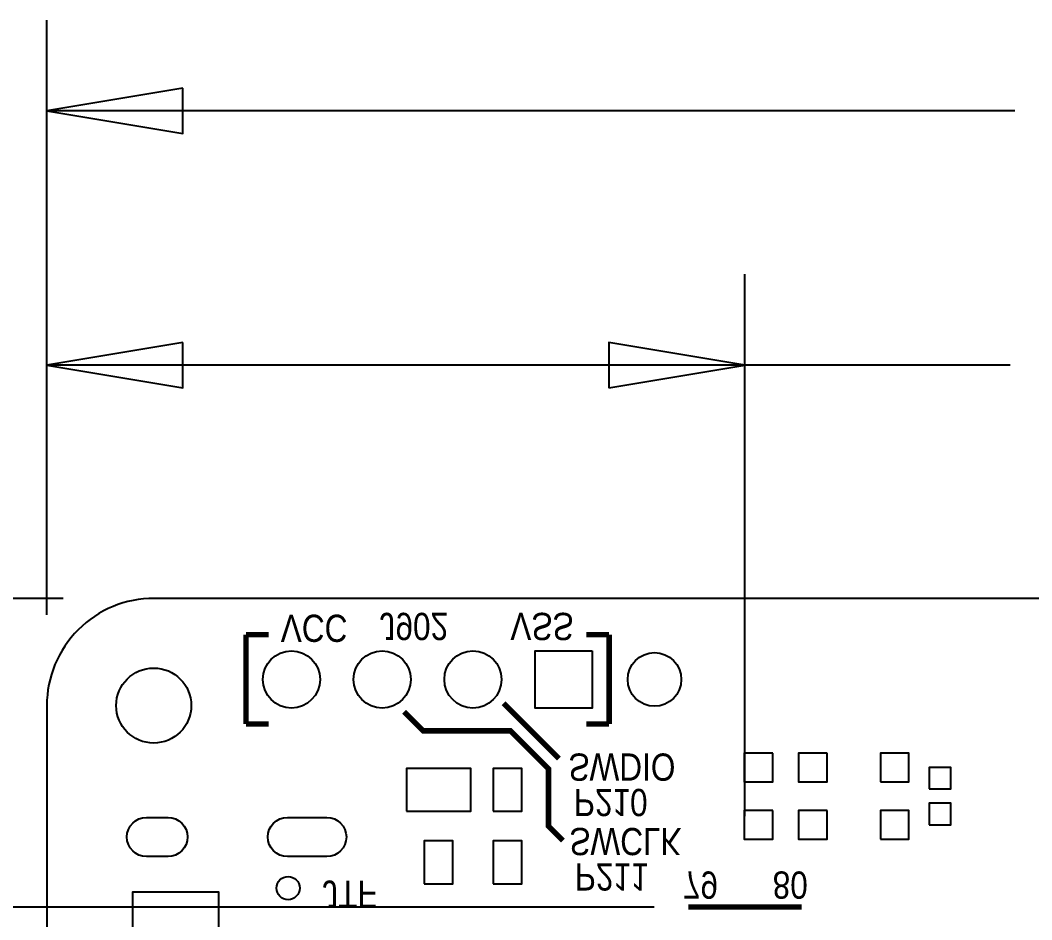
# Model space of a CAD drawing. Extents: x -25 to 108, y -8 to 51.
# Drawn here: x -0.74 to 27.57, y 26 to 51.18 of the extents above; entities that cross this region are included whole.
import ezdxf

# ---------------------------------------------------------------- set-up
doc = ezdxf.new("R2010")
doc.units = 0
for name, color, linetype in [('BG_ASSEMBLY_NOTES', 71, 'CONTINUOUS'), ('BG_OUTLINE', 1, 'CONTINUOUS'), ('BG_SILKBOTTOM20240221', 40, 'CONTINUOUS'), ('PIN_BOTTOM', 202, 'CONTINUOUS')]:
    doc.layers.add(name, color=color, linetype=linetype)

msp = doc.modelspace()

# ---------------------------------------------------------------- linework, layer by layer
at = {"layer": 'BG_ASSEMBLY_NOTES'}
for points in [[(0.007874, 34.539936), (0.007874, 51.181)], [(3.817874, 49.276), (0.007874, 48.641), (3.817874, 48.006), (3.817874, 49.276)], [(27.09545, 48.641), (0.007874, 48.641)], [(0.007874, 34.539936), (0.007874, 44.069)], [(19.543014, 28.90012), (19.543014, 44.069)], [(3.817874, 42.164), (0.007874, 41.529), (3.817874, 40.894), (3.817874, 42.164)], [(15.733014, 40.894), (19.543014, 41.529), (15.733014, 42.164), (15.733014, 40.894)], [(19.543014, 41.529), (0.007874, 41.529)], [(26.96845, 41.529), (19.543014, 41.529)], [(0.467868, 34.99993), (-20.701, 34.99993)], [(0.467868, 34.99993), (-12.319, 34.99993)], [(17.003014, 26.36012), (-12.319, 26.36012)]]:
    msp.add_lwpolyline(points, dxfattribs=at)
at = {"layer": 'BG_OUTLINE'}
msp.add_lwpolyline([(0.007874, 2.999994, 0.414214), (3.007868, 0), (88.507824, 0, 0.414214), (91.507818, 2.999994), (91.507818, 10.500106), (84.807806, 10.500106), (84.807806, 24.500078), (91.507818, 24.500078), (91.507818, 31.999936, 0.414214), (88.507824, 34.99993), (3.007868, 34.99993, 0.414214), (0.007874, 31.999936), (0.007874, 3.999992)], format="xyb", close=True, dxfattribs=at)
at = {"layer": 'BG_SILKBOTTOM20240221', "const_width": 0.1524}
for points in [[(5.58292, 33.980628), (5.58292, 31.48076)], [(6.21792, 33.980628), (5.58292, 33.980628)], [(15.74292, 33.980628), (15.10792, 33.980628)], [(15.74292, 31.48076), (15.74292, 33.980628)], [(14.3383, 30.5181), (12.7889, 32.0675)], [(10.0076, 31.8262), (10.541, 31.2928), (12.9794, 31.2928), (14.0462, 30.226), (14.0462, 28.6258), (14.4526, 28.2194)], [(5.58292, 31.48076), (6.21792, 31.48076)], [(15.10792, 31.48076), (15.74292, 31.48076)], [(17.958054, 26.36012), (21.127974, 26.36012)]]:
    msp.add_lwpolyline(points, dxfattribs=at)
at = {"layer": 'PIN_BOTTOM'}
for points in [[(15.272893, 33.530667), (15.272893, 31.930721), (13.672947, 31.930721), (13.672947, 33.530667)], [(20.323048, 30.66415), (19.522948, 30.66415), (19.522948, 29.86405), (20.323048, 29.86405)], [(21.847048, 30.66415), (21.046948, 30.66415), (21.046948, 29.86405), (21.847048, 29.86405)], [(23.332948, 29.86405), (24.133048, 29.86405), (24.133048, 30.66415), (23.332948, 30.66415)], [(10.068687, 29.041852), (11.868785, 29.041852), (11.868785, 30.241748), (10.068687, 30.241748)], [(12.499086, 29.041852), (13.299186, 29.041852), (13.299186, 30.241748), (12.499086, 30.241748)], [(24.703278, 29.664152), (25.302718, 29.664152), (25.302718, 30.263592), (24.703278, 30.263592)], [(24.703278, 28.664408), (25.302718, 28.664408), (25.302718, 29.263848), (24.703278, 29.263848)], [(20.323048, 29.06395), (19.522948, 29.06395), (19.522948, 28.26385), (20.323048, 28.26385)], [(21.847048, 29.06395), (21.046948, 29.06395), (21.046948, 28.26385), (21.847048, 28.26385)], [(23.332948, 28.26385), (24.133048, 28.26385), (24.133048, 29.06395), (23.332948, 29.06395)], [(10.568686, 27.009852), (11.368786, 27.009852), (11.368786, 28.209748), (10.568686, 28.209748)], [(12.499086, 27.009852), (13.299186, 27.009852), (13.299186, 28.209748), (12.499086, 28.209748)], [(2.405126, 25.25014), (4.818126, 25.25014), (4.818126, 26.77414), (2.405126, 26.77414)]]:
    msp.add_lwpolyline(points, close=True, dxfattribs=at)
for points in [[(3.399028, 27.770582), (2.799588, 27.770582, -1), (2.799588, 28.870402), (3.399028, 28.870402, -1)], [(7.840218, 27.770582), (6.740398, 27.770582, -1), (6.740398, 28.870402), (7.840218, 28.870402, -1)]]:
    msp.add_lwpolyline(points, format="xyb", close=True, dxfattribs=at)
for centre, radius in [((6.85292, 32.730694), 0.799973), ((9.39292, 32.730694), 0.799973), ((11.93292, 32.730694), 0.799973), ((17.01292, 32.730694), 0.750062), ((2.999994, 31.999936), 1.050036), ((6.759448, 26.890472), 0.324993)]:
    msp.add_circle(centre, radius, dxfattribs=at)

# ---------------------------------------------------------------- texts
at = {"layer": 'BG_SILKBOTTOM20240221', "text_generation_flag": 2, "width": 0.866667}
for s, p in [('VCC', (6.5532, 34.544)), ('J902', (9.3218, 34.5948)), ('VSS', (12.9794, 34.5948)), ('SWDIO', (14.605, 30.6578)), ('P210', (14.7574, 29.6672)), ('SWCLK', (14.6304, 28.575)), ('P211', (14.7828, 27.5844)), ('79', (17.8054, 27.3558)), ('80', (20.32, 27.3558)), ('JTF', (7.7216, 27.1018))]:
    msp.add_text(s, height=0.762, rotation=180, dxfattribs=at).set_placement(p)

doc.saveas('drawing.dxf')
